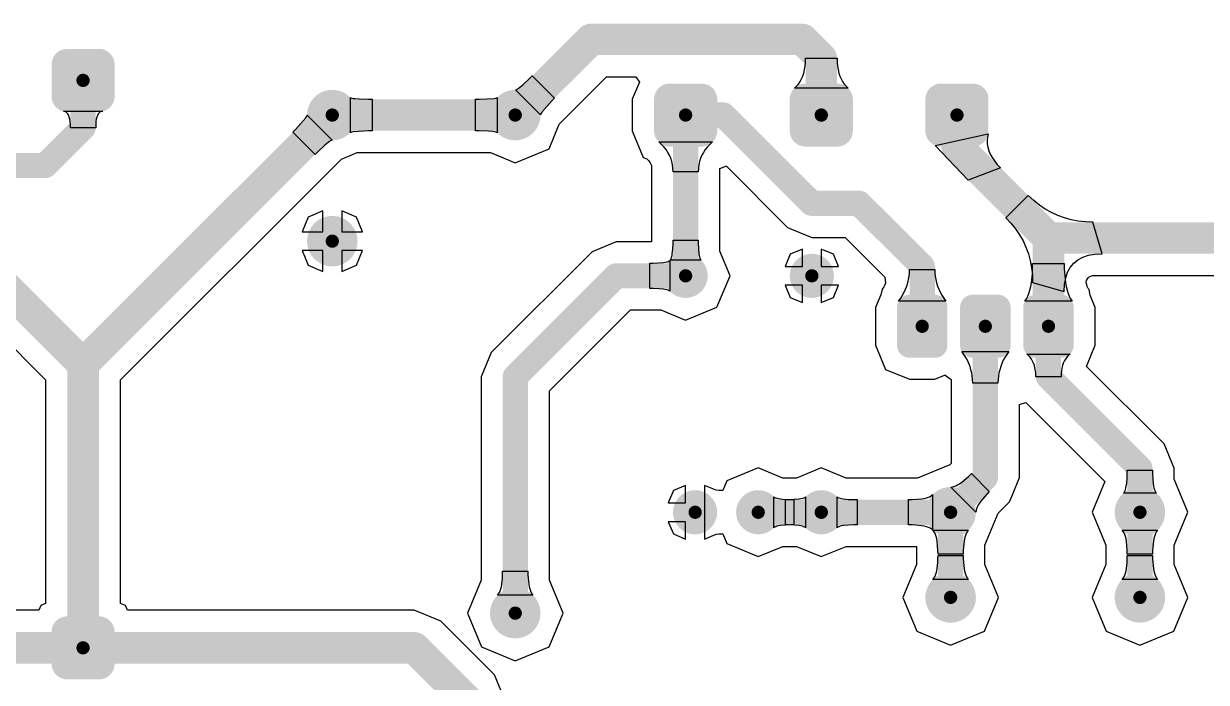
# Model space of a CAD drawing. Extents: x 1 to 6.91, y 1 to 4.95.
# Drawn here: x 2.091 to 3.965, y 3.855 to 4.9 of the extents above; entities that cross this region are included whole.
import ezdxf

# ---------------------------------------------------------------- set-up
doc = ezdxf.new("R2010")
doc.units = 0
doc.header["$MEASUREMENT"] = 0
doc.layers.add('BOTTOMLAYER', color=5, linetype='CONTINUOUS')
doc.layers.add('PADHOLELAYER', color=156, linetype='CONTINUOUS')

msp = doc.modelspace()

# ---------------------------------------------------------------- linework, layer by layer
at = {"layer": 'BOTTOMLAYER'}
for p, q in [((3.3293, 4.8326), (3.3298, 4.8386)), ((3.3298, 4.8386), (3.33, 4.845)), ((3.33, 4.845), (3.38, 4.845)), ((3.38, 4.845), (3.3802, 4.8386)), ((3.3802, 4.8386), (3.3807, 4.8326)), ((2.8927, 4.8131), (2.897, 4.8174)), ((2.897, 4.8174), (2.9324, 4.782)), ((3.3256, 4.8168), (3.3272, 4.8217)), ((3.3272, 4.8217), (3.3284, 4.827)), ((3.3284, 4.827), (3.3293, 4.8326)), ((3.3807, 4.8326), (3.3816, 4.827)), ((3.3816, 4.827), (3.3828, 4.8217)), ((3.3828, 4.8217), (3.3844, 4.8168)), ((2.8767, 4.7986), (2.882, 4.803)), ((2.882, 4.803), (2.8927, 4.8131)), ((2.9398, 4.7406), (3.0147, 4.8155)), ((3.0147, 4.8155), (3.0612, 4.8155)), ((3.0667, 4.8072), (3.0555, 4.78)), ((3.0612, 4.8155), (3.0667, 4.8072)), ((3.3123, 4.7977), (3.3157, 4.8008)), ((3.3157, 4.8008), (3.3187, 4.8042)), ((3.3187, 4.8042), (3.3213, 4.808)), ((3.3213, 4.808), (3.3236, 4.8122)), ((3.3236, 4.8122), (3.3256, 4.8168)), ((3.3844, 4.8168), (3.3864, 4.8122)), ((3.3864, 4.8122), (3.3887, 4.808)), ((3.3887, 4.808), (3.3913, 4.8042)), ((3.3913, 4.8042), (3.3943, 4.8008)), ((3.3943, 4.8008), (3.3977, 4.7977)), ((2.6086, 4.727), (2.6086, 4.783)), ((2.6086, 4.783), (2.6094, 4.7824)), ((2.6094, 4.7824), (2.6109, 4.7819)), ((2.6109, 4.7819), (2.6129, 4.7815)), ((2.6129, 4.7815), (2.6155, 4.7811)), ((2.6155, 4.7811), (2.6225, 4.7805)), ((2.6225, 4.7805), (2.6372, 4.78)), ((2.6372, 4.78), (2.6432, 4.78)), ((2.6432, 4.78), (2.6432, 4.73)), ((2.8068, 4.73), (2.8068, 4.78)), ((2.8068, 4.78), (2.8128, 4.78)), ((2.8128, 4.78), (2.8371, 4.7815)), ((2.8371, 4.7815), (2.8391, 4.7819)), ((2.8391, 4.7819), (2.8406, 4.7824)), ((2.8406, 4.7824), (2.8414, 4.783)), ((2.8414, 4.783), (2.8414, 4.727)), ((2.8704, 4.795), (2.8714, 4.7952)), ((2.91, 4.7554), (2.8704, 4.795)), ((2.8714, 4.7952), (2.8728, 4.7959)), ((2.8728, 4.7959), (2.8746, 4.797)), ((2.8746, 4.797), (2.8767, 4.7986)), ((2.9324, 4.782), (2.9281, 4.7777)), ((3.0555, 4.78), (3.0555, 4.73)), ((3.3977, 4.7977), (3.3123, 4.7977)), ((2.9281, 4.7777), (2.912, 4.7596)), ((2.1559, 4.7608), (2.1538, 4.761)), ((2.1538, 4.761), (2.2162, 4.761)), ((2.1578, 4.76), (2.1559, 4.7608)), ((2.1595, 4.7587), (2.1578, 4.76)), ((2.161, 4.7568), (2.1595, 4.7587)), ((2.1622, 4.7545), (2.161, 4.7568)), ((2.1632, 4.7516), (2.1622, 4.7545)), ((2.164, 4.7483), (2.1632, 4.7516)), ((2.1646, 4.7444), (2.164, 4.7483)), ((2.1649, 4.7399), (2.1646, 4.7444)), ((2.2054, 4.7444), (2.2051, 4.7399)), ((2.206, 4.7483), (2.2054, 4.7444)), ((2.2068, 4.7516), (2.206, 4.7483)), ((2.2078, 4.7545), (2.2068, 4.7516)), ((2.209, 4.7568), (2.2078, 4.7545)), ((2.2105, 4.7587), (2.209, 4.7568)), ((2.2122, 4.76), (2.2105, 4.7587)), ((2.2141, 4.7608), (2.2122, 4.76)), ((2.2162, 4.761), (2.2141, 4.7608)), ((2.5219, 4.7323), (2.538, 4.7504)), ((2.538, 4.7504), (2.5391, 4.7522)), ((2.5391, 4.7522), (2.5398, 4.7536)), ((2.5398, 4.7536), (2.54, 4.7546)), ((2.54, 4.7546), (2.5796, 4.715)), ((2.9102, 4.7564), (2.91, 4.7554)), ((2.9109, 4.7578), (2.9102, 4.7564)), ((2.912, 4.7596), (2.9109, 4.7578)), ((2.165, 4.735), (2.1649, 4.7399)), ((2.205, 4.735), (2.165, 4.735)), ((2.2051, 4.7399), (2.205, 4.735)), ((2.5176, 4.728), (2.5219, 4.7323)), ((2.553, 4.6926), (2.5176, 4.728)), ((2.6094, 4.7276), (2.6086, 4.727)), ((2.6109, 4.7281), (2.6094, 4.7276)), ((2.6129, 4.7285), (2.6109, 4.7281)), ((2.6372, 4.73), (2.6129, 4.7285)), ((2.6432, 4.73), (2.6372, 4.73)), ((2.8128, 4.73), (2.8068, 4.73)), ((2.8275, 4.7295), (2.8128, 4.73)), ((2.8345, 4.7289), (2.8275, 4.7295)), ((2.8371, 4.7285), (2.8345, 4.7289)), ((2.8391, 4.7281), (2.8371, 4.7285)), ((2.8406, 4.7276), (2.8391, 4.7281)), ((2.8414, 4.727), (2.8406, 4.7276)), ((2.9236, 4.7014), (2.9398, 4.7406)), ((3.0555, 4.73), (3.0729, 4.6879)), ((3.5354, 4.7069), (3.6195, 4.7251)), ((3.6195, 4.7251), (3.6183, 4.7198)), ((2.568, 4.707), (2.5573, 4.6969)), ((2.5733, 4.7114), (2.568, 4.707)), ((2.5754, 4.713), (2.5733, 4.7114)), ((2.5772, 4.7141), (2.5754, 4.713)), ((2.5786, 4.7148), (2.5772, 4.7141)), ((2.5796, 4.715), (2.5786, 4.7148)), ((3.1016, 4.7085), (3.0973, 4.7123)), ((3.0973, 4.7123), (3.1827, 4.7123)), ((3.1055, 4.7045), (3.1016, 4.7085)), ((3.1784, 4.7085), (3.1745, 4.7045)), ((3.1827, 4.7123), (3.1784, 4.7085)), ((3.5877, 4.652), (3.5354, 4.7069)), ((3.6183, 4.7198), (3.6177, 4.7146)), ((3.6177, 4.7146), (3.6179, 4.7092)), ((3.6179, 4.7092), (3.6188, 4.7039)), ((2.5573, 4.6969), (2.553, 4.6926)), ((2.5944, 4.6852), (2.6192, 4.6955)), ((2.6192, 4.6955), (2.8308, 4.6955)), ((2.8308, 4.6955), (2.87, 4.6792)), ((2.87, 4.6792), (2.9236, 4.7014)), ((3.0729, 4.6879), (3.0786, 4.6856)), ((3.1089, 4.7002), (3.1055, 4.7045)), ((3.1118, 4.6958), (3.1089, 4.7002)), ((3.1143, 4.6912), (3.1118, 4.6958)), ((3.1164, 4.6864), (3.1143, 4.6912)), ((3.118, 4.6813), (3.1164, 4.6864)), ((3.1636, 4.6864), (3.162, 4.6813)), ((3.1657, 4.6912), (3.1636, 4.6864)), ((3.1682, 4.6958), (3.1657, 4.6912)), ((3.1711, 4.7002), (3.1682, 4.6958)), ((3.1745, 4.7045), (3.1711, 4.7002)), ((3.6188, 4.7039), (3.6204, 4.6985)), ((3.6204, 4.6985), (3.6227, 4.6931)), ((3.6227, 4.6931), (3.6257, 4.6877)), ((3.6257, 4.6877), (3.6295, 4.6822)), ((2.2445, 4.3353), (2.5944, 4.6852)), ((3.0786, 4.6856), (3.0791, 4.6851)), ((3.0791, 4.6851), (3.0811, 4.683)), ((3.0811, 4.683), (3.0827, 4.681)), ((3.0827, 4.681), (3.084, 4.6791)), ((3.084, 4.6791), (3.085, 4.6771)), ((3.085, 4.6771), (3.0859, 4.6751)), ((3.0859, 4.6751), (3.0859, 4.6751)), ((3.0859, 4.6751), (3.0859, 4.5541)), ((3.1191, 4.6761), (3.118, 4.6813)), ((3.1198, 4.6706), (3.1191, 4.6761)), ((3.12, 4.665), (3.1198, 4.6706)), ((3.1602, 4.6706), (3.16, 4.665)), ((3.1609, 4.6761), (3.1602, 4.6706)), ((3.162, 4.6813), (3.1609, 4.6761)), ((3.1941, 4.6702), (3.2037, 4.6742)), ((3.1941, 4.5392), (3.1941, 4.6702)), ((3.2037, 4.6742), (3.2046, 4.6739)), ((3.2046, 4.6739), (3.3017, 4.5767)), ((3.6391, 4.6713), (3.5877, 4.652)), ((3.6295, 4.6822), (3.6339, 4.6768)), ((3.6339, 4.6768), (3.6391, 4.6713)), ((3.16, 4.665), (3.12, 4.665)), ((3.6829, 4.6274), (3.6476, 4.5921)), ((3.6916, 4.6194), (3.6829, 4.6274)), ((3.7006, 4.6122), (3.6916, 4.6194)), ((3.71, 4.6058), (3.7006, 4.6122)), ((2.5417, 4.5933), (2.5321, 4.57)), ((2.565, 4.6029), (2.5417, 4.5933)), ((2.565, 4.57), (2.565, 4.6029)), ((2.6183, 4.5933), (2.595, 4.6029)), ((2.595, 4.6029), (2.595, 4.57)), ((2.6279, 4.57), (2.6183, 4.5933)), ((3.7197, 4.6003), (3.71, 4.6058)), ((3.7297, 4.5956), (3.7197, 4.6003)), ((3.7402, 4.5918), (3.7297, 4.5956)), ((3.3017, 4.5767), (3.34, 4.5609)), ((3.6476, 4.5921), (3.6556, 4.5834)), ((3.6556, 4.5834), (3.6628, 4.5744)), ((3.6628, 4.5744), (3.6692, 4.565)), ((3.7509, 4.5888), (3.7402, 4.5918)), ((3.7621, 4.5867), (3.7509, 4.5888)), ((3.7735, 4.5854), (3.7621, 4.5867)), ((3.7854, 4.585), (3.7735, 4.5854)), ((3.8, 4.535), (3.7854, 4.585)), ((2.5321, 4.57), (2.565, 4.57)), ((2.595, 4.57), (2.6279, 4.57)), ((3.12, 4.5567), (3.16, 4.5567)), ((3.12, 4.5515), (3.12, 4.5567)), ((3.16, 4.5567), (3.16, 4.5515)), ((3.34, 4.5609), (3.3926, 4.5609)), ((3.3926, 4.5609), (3.4557, 4.4978)), ((3.6692, 4.565), (3.6747, 4.5553)), ((3.6747, 4.5553), (3.6794, 4.5453)), ((2.565, 4.54), (2.5321, 4.54)), ((2.5321, 4.54), (2.5417, 4.5167)), ((2.565, 4.5071), (2.565, 4.54)), ((2.6279, 4.54), (2.595, 4.54)), ((2.595, 4.54), (2.595, 4.5071)), ((2.6183, 4.5167), (2.6279, 4.54)), ((2.9917, 4.5383), (2.8317, 4.3783)), ((3.03, 4.5541), (2.9917, 4.5383)), ((3.0859, 4.5541), (3.03, 4.5541)), ((3.1189, 4.5351), (3.1196, 4.5424)), ((3.1196, 4.5424), (3.12, 4.5515)), ((3.16, 4.5515), (3.1611, 4.5351)), ((3.2104, 4.5), (3.1941, 4.5392)), ((3.325, 4.5425), (3.3056, 4.5344)), ((3.325, 4.515), (3.325, 4.5425)), ((3.3744, 4.5344), (3.355, 4.5425)), ((3.355, 4.5425), (3.355, 4.515)), ((3.6794, 4.5453), (3.6832, 4.5348)), ((3.0833, 4.48), (3.0833, 4.52)), ((3.0833, 4.52), (3.0885, 4.52)), ((3.0885, 4.52), (3.1049, 4.5211)), ((3.1049, 4.5211), (3.1078, 4.5216)), ((3.1078, 4.5216), (3.1103, 4.5222)), ((3.1103, 4.5222), (3.1123, 4.5229)), ((3.1123, 4.5229), (3.1139, 4.5236)), ((3.1139, 4.5236), (3.115, 4.5245)), ((3.115, 4.5245), (3.115, 4.4755)), ((3.1155, 4.525), (3.1164, 4.5261)), ((3.1645, 4.525), (3.1155, 4.525)), ((3.1164, 4.5261), (3.1171, 4.5277)), ((3.1171, 4.5277), (3.1178, 4.5297)), ((3.1178, 4.5297), (3.1184, 4.5322)), ((3.1184, 4.5322), (3.1189, 4.5351)), ((3.1611, 4.5351), (3.1616, 4.5322)), ((3.1616, 4.5322), (3.1622, 4.5297)), ((3.1622, 4.5297), (3.1629, 4.5277)), ((3.1629, 4.5277), (3.1636, 4.5261)), ((3.1636, 4.5261), (3.1645, 4.525)), ((3.3056, 4.5344), (3.2975, 4.515)), ((3.3825, 4.515), (3.3744, 4.5344)), ((3.6832, 4.5348), (3.6862, 4.5241)), ((3.6862, 4.5241), (3.6883, 4.5129)), ((3.6899, 4.511), (3.69, 4.5194)), ((3.69, 4.5194), (3.74, 4.5194)), ((3.74, 4.5194), (3.7401, 4.511)), ((3.7496, 4.5134), (3.755, 4.52)), ((3.755, 4.52), (3.7616, 4.5254)), ((3.7616, 4.5254), (3.7694, 4.5296)), ((3.7694, 4.5296), (3.7784, 4.5326)), ((3.7784, 4.5326), (3.7886, 4.5344)), ((3.7886, 4.5344), (3.8, 4.535)), ((2.5417, 4.5167), (2.565, 4.5071)), ((2.595, 4.5071), (2.6183, 4.5167)), ((3.1897, 4.4503), (3.2104, 4.5)), ((3.2975, 4.515), (3.325, 4.515)), ((3.355, 4.515), (3.3825, 4.515)), ((3.4934, 4.494), (3.4943, 4.4993)), ((3.4943, 4.4993), (3.4948, 4.5046)), ((3.4948, 4.5046), (3.495, 4.5101)), ((3.495, 4.5101), (3.535, 4.5101)), ((3.535, 4.5101), (3.5352, 4.5046)), ((3.5352, 4.5046), (3.5357, 4.4993)), ((3.5357, 4.4993), (3.5366, 4.494)), ((3.688, 4.4891), (3.6895, 4.5032)), ((3.6883, 4.5129), (3.6896, 4.5015)), ((3.6895, 4.5032), (3.6899, 4.511)), ((3.6896, 4.5015), (3.69, 4.4896)), ((3.7401, 4.511), (3.742, 4.4891)), ((3.7424, 4.4966), (3.7454, 4.5056)), ((3.7454, 4.5056), (3.7496, 4.5134)), ((3.7797, 4.4983), (3.7823, 4.4997)), ((3.7823, 4.4997), (3.7847, 4.5005)), ((3.7847, 4.5005), (4.032, 4.5005)), ((3.0885, 4.48), (3.0833, 4.48)), ((3.0976, 4.4796), (3.0885, 4.48)), ((3.325, 4.485), (3.2975, 4.485)), ((3.2975, 4.485), (3.3056, 4.4656)), ((3.325, 4.4575), (3.325, 4.485)), ((3.3825, 4.485), (3.355, 4.485)), ((3.355, 4.485), (3.355, 4.4575)), ((3.3744, 4.4656), (3.3825, 4.485)), ((3.454, 4.4828), (3.4513, 4.479)), ((3.4553, 4.4848), (3.454, 4.4828)), ((3.4567, 4.4883), (3.4553, 4.4848)), ((3.4557, 4.4978), (3.4567, 4.4883)), ((3.4887, 4.4789), (3.4907, 4.4838)), ((3.4907, 4.4838), (3.4922, 4.4889)), ((3.4922, 4.4889), (3.4934, 4.494)), ((3.5366, 4.494), (3.5378, 4.4889)), ((3.5378, 4.4889), (3.5393, 4.4838)), ((3.5393, 4.4838), (3.5413, 4.4789)), ((3.6855, 4.4773), (3.6869, 4.4829)), ((3.6869, 4.4829), (3.688, 4.4891)), ((3.69, 4.4896), (3.74, 4.475)), ((3.74, 4.475), (3.7406, 4.4864)), ((3.7406, 4.4864), (3.7424, 4.4966)), ((3.742, 4.4891), (3.7431, 4.4829)), ((3.7431, 4.4829), (3.7445, 4.4773)), ((3.7747, 4.4907), (3.7753, 4.4927)), ((3.7749, 4.4896), (3.7747, 4.4907)), ((3.7758, 4.4859), (3.7749, 4.4896)), ((3.7753, 4.4927), (3.7767, 4.4953)), ((3.7766, 4.4831), (3.7758, 4.4859)), ((3.7774, 4.4812), (3.7766, 4.4831)), ((3.7767, 4.4953), (3.7781, 4.4969)), ((3.778, 4.4801), (3.7774, 4.4812)), ((3.7793, 4.4781), (3.778, 4.4801)), ((3.7781, 4.4969), (3.7797, 4.4983)), ((1.9903, 4.4705), (2.1255, 4.3353)), ((3.1049, 4.4789), (3.0976, 4.4796)), ((3.1078, 4.4784), (3.1049, 4.4789)), ((3.1103, 4.4778), (3.1078, 4.4784)), ((3.1123, 4.4771), (3.1103, 4.4778)), ((3.1139, 4.4764), (3.1123, 4.4771)), ((3.115, 4.4755), (3.1139, 4.4764)), ((3.3056, 4.4656), (3.325, 4.4575)), ((3.355, 4.4575), (3.3744, 4.4656)), ((3.4492, 4.47), (3.4409, 4.45)), ((3.4513, 4.479), (3.4492, 4.47)), ((3.4776, 4.46), (3.4809, 4.4646)), ((3.4809, 4.4646), (3.4839, 4.4693)), ((3.4839, 4.4693), (3.4865, 4.474)), ((3.4865, 4.474), (3.4887, 4.4789)), ((3.5413, 4.4789), (3.5435, 4.474)), ((3.5435, 4.474), (3.5461, 4.4693)), ((3.5461, 4.4693), (3.5491, 4.4646)), ((3.5491, 4.4646), (3.5524, 4.46)), ((3.6776, 4.46), (3.68, 4.4635)), ((3.68, 4.4635), (3.6821, 4.4676)), ((3.6821, 4.4676), (3.6839, 4.4721)), ((3.6839, 4.4721), (3.6855, 4.4773)), ((3.7445, 4.4773), (3.7461, 4.4721)), ((3.7461, 4.4721), (3.7479, 4.4676)), ((3.7479, 4.4676), (3.75, 4.4635)), ((3.75, 4.4635), (3.7524, 4.46)), ((3.7811, 4.4694), (3.7793, 4.4781)), ((3.7891, 4.45), (3.7811, 4.4694)), ((2.9241, 4.3176), (3.0524, 4.4459)), ((3.0524, 4.4459), (3.1008, 4.4459)), ((3.1008, 4.4459), (3.14, 4.4296)), ((3.14, 4.4296), (3.1897, 4.4503)), ((3.4409, 4.45), (3.4409, 4.39)), ((3.5524, 4.46), (3.4776, 4.46)), ((3.7524, 4.46), (3.6776, 4.46)), ((3.7891, 4.39), (3.7891, 4.45)), ((3.4409, 4.39), (3.4567, 4.3517)), ((3.7752, 4.3564), (3.7891, 4.39)), ((2.8317, 4.3783), (2.8159, 4.34)), ((3.5809, 4.3754), (3.5776, 4.38)), ((3.5776, 4.38), (3.6524, 4.38)), ((3.5839, 4.3707), (3.5809, 4.3754)), ((3.5865, 4.366), (3.5839, 4.3707)), ((3.6461, 4.3707), (3.6435, 4.366)), ((3.6491, 4.3754), (3.6461, 4.3707)), ((3.6524, 4.38), (3.6491, 4.3754)), ((3.6835, 4.3735), (3.6808, 4.3758)), ((3.6808, 4.3758), (3.7492, 4.3758)), ((3.6859, 4.3709), (3.6835, 4.3735)), ((3.6881, 4.368), (3.6859, 4.3709)), ((3.6899, 4.3649), (3.6881, 4.368)), ((3.7419, 4.368), (3.7401, 4.3649)), ((3.7441, 4.3709), (3.7419, 4.368)), ((3.7465, 4.3735), (3.7441, 4.3709)), ((3.7492, 4.3758), (3.7465, 4.3735)), ((3.4567, 4.3517), (3.495, 4.3359)), ((3.5887, 4.3611), (3.5865, 4.366)), ((3.5907, 4.3562), (3.5887, 4.3611)), ((3.5922, 4.3511), (3.5907, 4.3562)), ((3.5934, 4.346), (3.5922, 4.3511)), ((3.6378, 4.3511), (3.6366, 4.346)), ((3.6393, 4.3562), (3.6378, 4.3511)), ((3.6413, 4.3611), (3.6393, 4.3562)), ((3.6435, 4.366), (3.6413, 4.3611)), ((3.6915, 4.3614), (3.6899, 4.3649)), ((3.6927, 4.3577), (3.6915, 4.3614)), ((3.6937, 4.3537), (3.6927, 4.3577)), ((3.6944, 4.3494), (3.6937, 4.3537)), ((3.6949, 4.3448), (3.6944, 4.3494)), ((3.7356, 4.3494), (3.7351, 4.3448)), ((3.7363, 4.3537), (3.7356, 4.3494)), ((3.7373, 4.3577), (3.7363, 4.3537)), ((3.7385, 4.3614), (3.7373, 4.3577)), ((3.7401, 4.3649), (3.7385, 4.3614)), ((3.8983, 4.2333), (3.7752, 4.3564)), ((2.1255, 4.3353), (2.1255, 3.9802)), ((2.2445, 3.9802), (2.2445, 4.3353)), ((2.8159, 4.34), (2.8159, 4.0173)), ((3.495, 4.3359), (3.535, 4.3359)), ((3.535, 4.3359), (3.5505, 4.3423)), ((3.5505, 4.3423), (3.5511, 4.3423)), ((3.5511, 4.3423), (3.5609, 4.3358)), ((3.5609, 4.3358), (3.5609, 4.2024)), ((3.5943, 4.3407), (3.5934, 4.346)), ((3.5948, 4.3354), (3.5943, 4.3407)), ((3.595, 4.3299), (3.5948, 4.3354)), ((3.6352, 4.3354), (3.635, 4.3299)), ((3.6357, 4.3407), (3.6352, 4.3354)), ((3.6366, 4.346), (3.6357, 4.3407)), ((3.695, 4.34), (3.6949, 4.3448)), ((3.735, 4.34), (3.695, 4.34)), ((3.7351, 4.3448), (3.735, 4.34)), ((2.9241, 4.0173), (2.9241, 4.3176)), ((3.635, 4.3299), (3.595, 4.3299)), ((3.6691, 4.296), (3.6791, 4.2993)), ((3.6691, 4.18), (3.6691, 4.296)), ((3.6791, 4.2993), (3.8045, 4.174)), ((3.9141, 4.195), (3.8983, 4.2333)), ((3.5587, 4.2002), (3.5077, 4.1791)), ((3.5609, 4.2024), (3.5587, 4.2002)), ((3.255, 4.1954), (3.2053, 4.1747)), ((3.2942, 4.1791), (3.255, 4.1954)), ((3.355, 4.1954), (3.3158, 4.1791)), ((3.3942, 4.1791), (3.355, 4.1954)), ((3.5848, 4.1786), (3.5888, 4.1822)), ((3.5888, 4.1822), (3.593, 4.1863)), ((3.593, 4.1863), (3.6213, 4.158)), ((3.839, 4.1709), (3.8397, 4.1803)), ((3.8397, 4.1803), (3.84, 4.1916)), ((3.84, 4.1916), (3.88, 4.1916)), ((3.88, 4.1916), (3.8801, 4.1857)), ((3.8801, 4.1857), (3.881, 4.1709)), ((3.9141, 4.1773), (3.9141, 4.195)), ((3.14, 4.1675), (3.1206, 4.1594)), ((3.14, 4.14), (3.14, 4.1675)), ((3.1883, 4.1599), (3.17, 4.1675)), ((3.17, 4.1675), (3.17, 4.125)), ((3.2053, 4.1747), (3.1989, 4.1594)), ((3.3158, 4.1791), (3.2942, 4.1791)), ((3.5077, 4.1791), (3.3942, 4.1791)), ((3.5604, 4.165), (3.5627, 4.1652)), ((3.6, 4.1254), (3.5604, 4.165)), ((3.5627, 4.1652), (3.5653, 4.1658)), ((3.5653, 4.1658), (3.568, 4.1669)), ((3.568, 4.1669), (3.571, 4.1683)), ((3.571, 4.1683), (3.5741, 4.1703)), ((3.5741, 4.1703), (3.5775, 4.1726)), ((3.5775, 4.1726), (3.5848, 4.1786)), ((3.6579, 4.1529), (3.6691, 4.18)), ((3.8045, 4.174), (3.7842, 4.125)), ((3.8369, 4.1607), (3.8378, 4.1636)), ((3.8378, 4.1636), (3.8384, 4.167)), ((3.8384, 4.167), (3.839, 4.1709)), ((3.881, 4.1709), (3.8816, 4.167)), ((3.8816, 4.167), (3.8822, 4.1636)), ((3.8822, 4.1636), (3.8831, 4.1607)), ((3.9358, 4.125), (3.9141, 4.1773)), ((3.1206, 4.1594), (3.1125, 4.14)), ((3.1931, 4.1594), (3.1883, 4.1599)), ((3.1989, 4.1594), (3.1931, 4.1594)), ((3.28, 4.1005), (3.28, 4.1495)), ((3.28, 4.1495), (3.2811, 4.1486)), ((3.2811, 4.1486), (3.2827, 4.1479)), ((3.2827, 4.1479), (3.2847, 4.1472)), ((3.2847, 4.1472), (3.2872, 4.1466)), ((3.2872, 4.1466), (3.2901, 4.1461)), ((3.2901, 4.1461), (3.2974, 4.1454)), ((3.2974, 4.1454), (3.3065, 4.145)), ((3.2983, 4.105), (3.2983, 4.145)), ((3.2983, 4.145), (3.3035, 4.145)), ((3.3035, 4.145), (3.3199, 4.1461)), ((3.3065, 4.145), (3.3117, 4.145)), ((3.3117, 4.145), (3.3117, 4.105)), ((3.3199, 4.1461), (3.3228, 4.1466)), ((3.3228, 4.1466), (3.3253, 4.1472)), ((3.3253, 4.1472), (3.3273, 4.1479)), ((3.3273, 4.1479), (3.3289, 4.1486)), ((3.3289, 4.1486), (3.33, 4.1495)), ((3.33, 4.1495), (3.33, 4.1005)), ((3.38, 4.1005), (3.38, 4.1495)), ((3.38, 4.1495), (3.3811, 4.1486)), ((3.3811, 4.1486), (3.3827, 4.1479)), ((3.3827, 4.1479), (3.3847, 4.1472)), ((3.3847, 4.1472), (3.3872, 4.1466)), ((3.3872, 4.1466), (3.3901, 4.1461)), ((3.3901, 4.1461), (3.3974, 4.1454)), ((3.3974, 4.1454), (3.4065, 4.145)), ((3.4065, 4.145), (3.4117, 4.145)), ((3.4117, 4.145), (3.4117, 4.105)), ((3.4934, 4.145), (3.4992, 4.1451)), ((3.4934, 4.105), (3.4934, 4.145)), ((3.4992, 4.1451), (3.514, 4.1463)), ((3.514, 4.1463), (3.518, 4.147)), ((3.518, 4.147), (3.5216, 4.1479)), ((3.5216, 4.1479), (3.5247, 4.1489)), ((3.5247, 4.1489), (3.5274, 4.1501)), ((3.5274, 4.1501), (3.5296, 4.1515)), ((3.5296, 4.1515), (3.5314, 4.153)), ((3.5314, 4.153), (3.5314, 4.097)), ((3.6172, 4.1538), (3.6076, 4.1425)), ((3.6213, 4.158), (3.6172, 4.1538)), ((3.6533, 4.1417), (3.6579, 4.1529)), ((3.8338, 4.1552), (3.8349, 4.1565)), ((3.8862, 4.1552), (3.8338, 4.1552)), ((3.8349, 4.1565), (3.836, 4.1584)), ((3.836, 4.1584), (3.8369, 4.1607)), ((3.8831, 4.1607), (3.884, 4.1584)), ((3.884, 4.1584), (3.8851, 4.1565)), ((3.8851, 4.1565), (3.8862, 4.1552)), ((3.1125, 4.14), (3.14, 4.14)), ((3.17, 4.125), (3.17, 4.0825)), ((3.6002, 4.1277), (3.6, 4.1254)), ((3.6008, 4.1303), (3.6002, 4.1277)), ((3.6019, 4.133), (3.6008, 4.1303)), ((3.6033, 4.136), (3.6019, 4.133)), ((3.6053, 4.1391), (3.6033, 4.136)), ((3.6076, 4.1425), (3.6053, 4.1391)), ((3.6352, 4.1237), (3.6533, 4.1417)), ((3.7842, 4.125), (3.8059, 4.0727)), ((3.9141, 4.0727), (3.9358, 4.125)), ((3.14, 4.11), (3.1125, 4.11)), ((3.1125, 4.11), (3.1206, 4.0906)), ((3.14, 4.0825), (3.14, 4.11)), ((3.6141, 4.0727), (3.6352, 4.1237)), ((3.1206, 4.0906), (3.14, 4.0825)), ((3.17, 4.0825), (3.1883, 4.0901)), ((3.1883, 4.0901), (3.1931, 4.0906)), ((3.1931, 4.0906), (3.1989, 4.0906)), ((3.1989, 4.0906), (3.2053, 4.0753)), ((3.2811, 4.1014), (3.28, 4.1005)), ((3.2827, 4.1021), (3.2811, 4.1014)), ((3.2847, 4.1028), (3.2827, 4.1021)), ((3.2872, 4.1034), (3.2847, 4.1028)), ((3.2901, 4.1039), (3.2872, 4.1034)), ((3.3065, 4.105), (3.2901, 4.1039)), ((3.3035, 4.105), (3.2983, 4.105)), ((3.3126, 4.1046), (3.3035, 4.105)), ((3.3117, 4.105), (3.3065, 4.105)), ((3.3199, 4.1039), (3.3126, 4.1046)), ((3.3228, 4.1034), (3.3199, 4.1039)), ((3.3253, 4.1028), (3.3228, 4.1034)), ((3.3273, 4.1021), (3.3253, 4.1028)), ((3.3289, 4.1014), (3.3273, 4.1021)), ((3.33, 4.1005), (3.3289, 4.1014)), ((3.3811, 4.1014), (3.38, 4.1005)), ((3.3827, 4.1021), (3.3811, 4.1014)), ((3.3847, 4.1028), (3.3827, 4.1021)), ((3.3872, 4.1034), (3.3847, 4.1028)), ((3.3901, 4.1039), (3.3872, 4.1034)), ((3.4065, 4.105), (3.3901, 4.1039)), ((3.4117, 4.105), (3.4065, 4.105)), ((3.4992, 4.1049), (3.4934, 4.105)), ((3.5046, 4.1047), (3.4992, 4.1049)), ((3.514, 4.1037), (3.5046, 4.1047)), ((3.518, 4.103), (3.514, 4.1037)), ((3.5216, 4.1021), (3.518, 4.103)), ((3.5247, 4.1011), (3.5216, 4.1021)), ((3.5274, 4.0999), (3.5247, 4.1011)), ((3.5296, 4.0985), (3.5274, 4.0999)), ((3.5314, 4.097), (3.5296, 4.0985)), ((3.5335, 4.0946), (3.532, 4.0964)), ((3.532, 4.0964), (3.588, 4.0964)), ((3.5349, 4.0924), (3.5335, 4.0946)), ((3.5361, 4.0897), (3.5349, 4.0924)), ((3.5371, 4.0866), (3.5361, 4.0897)), ((3.538, 4.083), (3.5371, 4.0866)), ((3.5829, 4.0866), (3.582, 4.083)), ((3.5839, 4.0897), (3.5829, 4.0866)), ((3.5851, 4.0924), (3.5839, 4.0897)), ((3.5865, 4.0946), (3.5851, 4.0924)), ((3.588, 4.0964), (3.5865, 4.0946)), ((3.8335, 4.0946), (3.832, 4.0964)), ((3.832, 4.0964), (3.888, 4.0964)), ((3.8349, 4.0924), (3.8335, 4.0946)), ((3.8361, 4.0897), (3.8349, 4.0924)), ((3.8371, 4.0866), (3.8361, 4.0897)), ((3.838, 4.083), (3.8371, 4.0866)), ((3.8829, 4.0866), (3.882, 4.083)), ((3.8839, 4.0897), (3.8829, 4.0866)), ((3.8851, 4.0924), (3.8839, 4.0897)), ((3.8865, 4.0946), (3.8851, 4.0924)), ((3.888, 4.0964), (3.8865, 4.0946)), ((3.2053, 4.0753), (3.255, 4.0546)), ((3.255, 4.0546), (3.2942, 4.0709)), ((3.2942, 4.0709), (3.3158, 4.0709)), ((3.3158, 4.0709), (3.355, 4.0546)), ((3.355, 4.0546), (3.3942, 4.0709)), ((3.3942, 4.0709), (3.5059, 4.0709)), ((3.5059, 4.0709), (3.5059, 4.0423)), ((3.5387, 4.079), (3.538, 4.083)), ((3.5399, 4.0642), (3.5387, 4.079)), ((3.5803, 4.0696), (3.5801, 4.0642)), ((3.5813, 4.079), (3.5803, 4.0696)), ((3.582, 4.083), (3.5813, 4.079)), ((3.6141, 4.0423), (3.6141, 4.0727)), ((3.8059, 4.0727), (3.8059, 4.0423)), ((3.8387, 4.079), (3.838, 4.083)), ((3.8399, 4.0642), (3.8387, 4.079)), ((3.8803, 4.0696), (3.8801, 4.0642)), ((3.8813, 4.079), (3.8803, 4.0696)), ((3.882, 4.083), (3.8813, 4.079)), ((3.9141, 4.0423), (3.9141, 4.0727)), ((3.5397, 4.0454), (3.5399, 4.0508)), ((3.54, 4.0584), (3.5399, 4.0642)), ((3.5399, 4.0508), (3.54, 4.0566)), ((3.58, 4.0584), (3.54, 4.0584)), ((3.54, 4.0566), (3.58, 4.0566)), ((3.5801, 4.0642), (3.58, 4.0584)), ((3.58, 4.0566), (3.5801, 4.0508)), ((3.5801, 4.0508), (3.5813, 4.036)), ((3.8397, 4.0454), (3.8399, 4.0508)), ((3.84, 4.0584), (3.8399, 4.0642)), ((3.8399, 4.0508), (3.84, 4.0566)), ((3.88, 4.0584), (3.84, 4.0584)), ((3.84, 4.0566), (3.88, 4.0566)), ((3.8801, 4.0642), (3.88, 4.0584)), ((3.88, 4.0566), (3.8801, 4.0508)), ((3.8801, 4.0508), (3.8813, 4.036)), ((2.8499, 4.0258), (2.85, 4.0316)), ((2.85, 4.0316), (2.89, 4.0316)), ((2.89, 4.0316), (2.8901, 4.0258)), ((3.5059, 4.0423), (3.4842, 3.99)), ((3.5371, 4.0284), (3.538, 4.032)), ((3.538, 4.032), (3.5387, 4.036)), ((3.5387, 4.036), (3.5397, 4.0454)), ((3.5813, 4.036), (3.582, 4.032)), ((3.582, 4.032), (3.5829, 4.0284)), ((3.6358, 3.99), (3.6141, 4.0423)), ((3.8059, 4.0423), (3.7842, 3.99)), ((3.8371, 4.0284), (3.838, 4.032)), ((3.838, 4.032), (3.8387, 4.036)), ((3.8387, 4.036), (3.8397, 4.0454)), ((3.8813, 4.036), (3.882, 4.032)), ((3.882, 4.032), (3.8829, 4.0284)), ((3.9358, 3.99), (3.9141, 4.0423)), ((2.8159, 4.0173), (2.7942, 3.965)), ((2.8487, 4.011), (2.8497, 4.0204)), ((2.8497, 4.0204), (2.8499, 4.0258)), ((2.8901, 4.0258), (2.8913, 4.011)), ((2.9458, 3.965), (2.9241, 4.0173)), ((3.532, 4.0186), (3.5335, 4.0204)), ((3.588, 4.0186), (3.532, 4.0186)), ((3.5335, 4.0204), (3.5349, 4.0226)), ((3.5349, 4.0226), (3.5361, 4.0253)), ((3.5361, 4.0253), (3.5371, 4.0284)), ((3.5829, 4.0284), (3.5839, 4.0253)), ((3.5839, 4.0253), (3.5851, 4.0226)), ((3.5851, 4.0226), (3.5865, 4.0204)), ((3.5865, 4.0204), (3.588, 4.0186)), ((3.832, 4.0186), (3.8335, 4.0204)), ((3.888, 4.0186), (3.832, 4.0186)), ((3.8335, 4.0204), (3.8349, 4.0226)), ((3.8349, 4.0226), (3.8361, 4.0253)), ((3.8361, 4.0253), (3.8371, 4.0284)), ((3.8829, 4.0284), (3.8839, 4.0253)), ((3.8839, 4.0253), (3.8851, 4.0226)), ((3.8851, 4.0226), (3.8865, 4.0204)), ((3.8865, 4.0204), (3.888, 4.0186)), ((2.842, 3.9936), (2.8435, 3.9954)), ((2.898, 3.9936), (2.842, 3.9936)), ((2.8435, 3.9954), (2.8449, 3.9976)), ((2.8449, 3.9976), (2.8461, 4.0003)), ((2.8461, 4.0003), (2.8471, 4.0034)), ((2.8471, 4.0034), (2.848, 4.007)), ((2.848, 4.007), (2.8487, 4.011)), ((2.8913, 4.011), (2.892, 4.007)), ((2.892, 4.007), (2.8929, 4.0034)), ((2.8929, 4.0034), (2.8939, 4.0003)), ((2.8939, 4.0003), (2.8951, 3.9976)), ((2.8951, 3.9976), (2.8965, 3.9954)), ((2.8965, 3.9954), (2.898, 3.9936)), ((2.1179, 3.9771), (2.1148, 3.9695)), ((2.1255, 3.9802), (2.1179, 3.9771)), ((2.2521, 3.9771), (2.2445, 3.9802)), ((2.2552, 3.9695), (2.2521, 3.9771)), ((3.4842, 3.99), (3.5064, 3.9364)), ((3.6136, 3.9364), (3.6358, 3.99)), ((3.7842, 3.99), (3.8064, 3.9364)), ((3.9136, 3.9364), (3.9358, 3.99)), ((2.1148, 3.9695), (1.4199, 3.9695)), ((2.71, 3.9695), (2.2552, 3.9695)), ((2.7521, 3.9521), (2.71, 3.9695)), ((2.7942, 3.965), (2.8164, 3.9114)), ((2.9236, 3.9114), (2.9458, 3.965)), ((2.8371, 3.8671), (2.7521, 3.9521)), ((3.5064, 3.9364), (3.56, 3.9142)), ((3.56, 3.9142), (3.6136, 3.9364)), ((3.8064, 3.9364), (3.86, 3.9142)), ((3.86, 3.9142), (3.9136, 3.9364)), ((2.8164, 3.9114), (2.87, 3.8892)), ((2.87, 3.8892), (2.9236, 3.9114)), ((2.8545, 3.825), (2.8371, 3.8671))]:
    msp.add_line(p, q, dxfattribs=at)
for points, const_width in [([(2.87, 4.755), (2.99, 4.875)], 0.05), ([(2.99, 4.875), (3.325, 4.875)], 0.05), ([(3.325, 4.875), (3.355, 4.845)], 0.05), ([(3.355, 4.755), (3.355, 4.845)], 0.05), ([(2.185, 4.735), (2.185, 4.81)], 0.04), ([(2.185, 4.36), (2.58, 4.755)], 0.05), ([(2.58, 4.755), (2.87, 4.755)], 0.05), ([(3.57, 4.705), (3.57, 4.755)], 0.05), ([(3.14, 4.5), (3.14, 4.755)], 0.04), ([(3.14, 4.755), (3.2, 4.755)], 0.04), ([(3.2, 4.755), (3.34, 4.615)], 0.04), ([(2.125, 4.675), (2.185, 4.735)], 0.04), ([(3.57, 4.705), (3.715, 4.56)], 0.05), ([(1.795, 4.675), (2.125, 4.675)], 0.04), ([(3.34, 4.615), (3.415, 4.615)], 0.04), ([(3.415, 4.615), (3.515, 4.515)], 0.04), ([(3.715, 4.42), (3.715, 4.56)], 0.05), ([(3.715, 4.56), (4.065, 4.56)], 0.05), ([(2.015, 4.53), (2.185, 4.36)], 0.05), ([(2.87, 4.34), (3.03, 4.5)], 0.04), ([(3.03, 4.5), (3.14, 4.5)], 0.04), ([(3.515, 4.42), (3.515, 4.515)], 0.04), ([(3.615, 4.18), (3.615, 4.42)], 0.04), ([(3.715, 4.34), (3.715, 4.42)], 0.04), ([(2.185, 3.91), (2.185, 4.36)], 0.05), ([(2.87, 3.965), (2.87, 4.34)], 0.04), ([(3.715, 4.34), (3.86, 4.195)], 0.04), ([(3.56, 4.125), (3.615, 4.18)], 0.04), ([(3.86, 4.125), (3.86, 4.195)], 0.04), ([(3.255, 4.125), (3.355, 4.125)], 0.04), ([(3.355, 4.125), (3.56, 4.125)], 0.04), ([(3.56, 3.99), (3.56, 4.125)], 0.04), ([(3.86, 3.99), (3.86, 4.125)], 0.04), ([(1.4199, 3.91), (2.185, 3.91)], 0.05), ([(2.185, 3.91), (2.71, 3.91)], 0.05), ([(2.71, 3.91), (2.795, 3.825)], 0.05)]:
    msp.add_lwpolyline(points, dxfattribs=dict(at, const_width=const_width))
for points, const_width in [([(2.9775, 4.875, 1), (3.0025, 4.875, 1)], 0.025), ([(2.9775, 4.875, 1), (3.0025, 4.875, 1)], 0.025), ([(3.3125, 4.875, 1), (3.3375, 4.875, 1)], 0.025), ([(3.3125, 4.875, 1), (3.3375, 4.875, 1)], 0.025), ([(2.1475, 4.835, 1), (2.1725, 4.835, 1)], 0.025), ([(2.1975, 4.835, 1), (2.2225, 4.835, 1)], 0.025), ([(3.3425, 4.845, 1), (3.3675, 4.845, 1)], 0.025), ([(3.3425, 4.845, 1), (3.3675, 4.845, 1)], 0.025), ([(2.175, 4.81, 1), (2.195, 4.81, 1)], 0.02), ([(2.1475, 4.785, 1), (2.1725, 4.785, 1)], 0.025), ([(2.1975, 4.785, 1), (2.2225, 4.785, 1)], 0.025), ([(3.1025, 4.78, 1), (3.1275, 4.78, 1)], 0.025), ([(3.1525, 4.78, 1), (3.1775, 4.78, 1)], 0.025), ([(3.3175, 4.78, 1), (3.3425, 4.78, 1)], 0.025), ([(3.3675, 4.78, 1), (3.3925, 4.78, 1)], 0.025), ([(3.5325, 4.78, 1), (3.5575, 4.78, 1)], 0.025), ([(3.5825, 4.78, 1), (3.6075, 4.78, 1)], 0.025), ([(2.56, 4.755, 1), (2.6, 4.755, 1)], 0.04), ([(2.5675, 4.755, 1), (2.5925, 4.755, 1)], 0.025), ([(2.5675, 4.755, 1), (2.5925, 4.755, 1)], 0.025), ([(2.85, 4.755, 1), (2.89, 4.755, 1)], 0.04), ([(2.8575, 4.755, 1), (2.8825, 4.755, 1)], 0.025), ([(2.8575, 4.755, 1), (2.8825, 4.755, 1)], 0.025), ([(3.3425, 4.755, 1), (3.3675, 4.755, 1)], 0.025), ([(3.5575, 4.755, 1), (3.5825, 4.755, 1)], 0.025), ([(3.13, 4.755, 1), (3.15, 4.755, 1)], 0.02), ([(3.13, 4.755, 1), (3.15, 4.755, 1)], 0.02), ([(3.19, 4.755, 1), (3.21, 4.755, 1)], 0.02), ([(3.19, 4.755, 1), (3.21, 4.755, 1)], 0.02), ([(2.175, 4.735, 1), (2.195, 4.735, 1)], 0.02), ([(2.175, 4.735, 1), (2.195, 4.735, 1)], 0.02), ([(3.1025, 4.73, 1), (3.1275, 4.73, 1)], 0.025), ([(3.1525, 4.73, 1), (3.1775, 4.73, 1)], 0.025), ([(3.3175, 4.73, 1), (3.3425, 4.73, 1)], 0.025), ([(3.3675, 4.73, 1), (3.3925, 4.73, 1)], 0.025), ([(3.5325, 4.73, 1), (3.5575, 4.73, 1)], 0.025), ([(3.5825, 4.73, 1), (3.6075, 4.73, 1)], 0.025), ([(3.5575, 4.705, 1), (3.5825, 4.705, 1)], 0.025), ([(3.5575, 4.705, 1), (3.5825, 4.705, 1)], 0.025), ([(2.115, 4.675, 1), (2.135, 4.675, 1)], 0.02), ([(2.115, 4.675, 1), (2.135, 4.675, 1)], 0.02), ([(3.33, 4.615, 1), (3.35, 4.615, 1)], 0.02), ([(3.33, 4.615, 1), (3.35, 4.615, 1)], 0.02), ([(3.405, 4.615, 1), (3.425, 4.615, 1)], 0.02), ([(3.405, 4.615, 1), (3.425, 4.615, 1)], 0.02), ([(2.56, 4.555, 1), (2.6, 4.555, 1)], 0.04), ([(3.7025, 4.56, 1), (3.7275, 4.56, 1)], 0.025), ([(3.7025, 4.56, 1), (3.7275, 4.56, 1)], 0.025), ([(3.7025, 4.56, 1), (3.7275, 4.56, 1)], 0.025), ([(3.02, 4.5, 1), (3.04, 4.5, 1)], 0.02), ([(3.02, 4.5, 1), (3.04, 4.5, 1)], 0.02), ([(3.1225, 4.5, 1), (3.1575, 4.5, 1)], 0.035), ([(3.13, 4.5, 1), (3.15, 4.5, 1)], 0.02), ([(3.13, 4.5, 1), (3.15, 4.5, 1)], 0.02), ([(3.3225, 4.5, 1), (3.3575, 4.5, 1)], 0.035), ([(3.505, 4.515, 1), (3.525, 4.515, 1)], 0.02), ([(3.505, 4.515, 1), (3.525, 4.515, 1)], 0.02), ([(3.485, 4.45, 1), (3.505, 4.45, 1)], 0.02), ([(3.525, 4.45, 1), (3.545, 4.45, 1)], 0.02), ([(3.585, 4.45, 1), (3.605, 4.45, 1)], 0.02), ([(3.625, 4.45, 1), (3.645, 4.45, 1)], 0.02), ([(3.685, 4.45, 1), (3.705, 4.45, 1)], 0.02), ([(3.725, 4.45, 1), (3.745, 4.45, 1)], 0.02), ([(3.7025, 4.42, 1), (3.7275, 4.42, 1)], 0.025), ([(3.505, 4.42, 1), (3.525, 4.42, 1)], 0.02), ([(3.605, 4.42, 1), (3.625, 4.42, 1)], 0.02), ([(3.705, 4.42, 1), (3.725, 4.42, 1)], 0.02), ([(3.485, 4.39, 1), (3.505, 4.39, 1)], 0.02), ([(3.525, 4.39, 1), (3.545, 4.39, 1)], 0.02), ([(3.585, 4.39, 1), (3.605, 4.39, 1)], 0.02), ([(3.625, 4.39, 1), (3.645, 4.39, 1)], 0.02), ([(3.685, 4.39, 1), (3.705, 4.39, 1)], 0.02), ([(3.725, 4.39, 1), (3.745, 4.39, 1)], 0.02), ([(2.1725, 4.36, 1), (2.1975, 4.36, 1)], 0.025), ([(2.1725, 4.36, 1), (2.1975, 4.36, 1)], 0.025), ([(2.1725, 4.36, 1), (2.1975, 4.36, 1)], 0.025), ([(2.86, 4.34, 1), (2.88, 4.34, 1)], 0.02), ([(2.86, 4.34, 1), (2.88, 4.34, 1)], 0.02), ([(3.705, 4.34, 1), (3.725, 4.34, 1)], 0.02), ([(3.705, 4.34, 1), (3.725, 4.34, 1)], 0.02), ([(3.605, 4.18, 1), (3.625, 4.18, 1)], 0.02), ([(3.605, 4.18, 1), (3.625, 4.18, 1)], 0.02), ([(3.85, 4.195, 1), (3.87, 4.195, 1)], 0.02), ([(3.85, 4.195, 1), (3.87, 4.195, 1)], 0.02), ([(3.54, 4.125, 1), (3.58, 4.125, 1)], 0.04), ([(3.84, 4.125, 1), (3.88, 4.125, 1)], 0.04), ([(3.1375, 4.125, 1), (3.1725, 4.125, 1)], 0.035), ([(3.2375, 4.125, 1), (3.2725, 4.125, 1)], 0.035), ([(3.245, 4.125, 1), (3.265, 4.125, 1)], 0.02), ([(3.3375, 4.125, 1), (3.3725, 4.125, 1)], 0.035), ([(3.345, 4.125, 1), (3.365, 4.125, 1)], 0.02), ([(3.345, 4.125, 1), (3.365, 4.125, 1)], 0.02), ([(3.55, 4.125, 1), (3.57, 4.125, 1)], 0.02), ([(3.55, 4.125, 1), (3.57, 4.125, 1)], 0.02), ([(3.55, 4.125, 1), (3.57, 4.125, 1)], 0.02), ([(3.85, 4.125, 1), (3.87, 4.125, 1)], 0.02), ([(3.85, 4.125, 1), (3.87, 4.125, 1)], 0.02), ([(3.54, 3.99, 1), (3.58, 3.99, 1)], 0.04), ([(3.84, 3.99, 1), (3.88, 3.99, 1)], 0.04), ([(2.85, 3.965, 1), (2.89, 3.965, 1)], 0.04), ([(3.55, 3.99, 1), (3.57, 3.99, 1)], 0.02), ([(3.85, 3.99, 1), (3.87, 3.99, 1)], 0.02), ([(2.86, 3.965, 1), (2.88, 3.965, 1)], 0.02), ([(2.1475, 3.935, 1), (2.1725, 3.935, 1)], 0.025), ([(2.1975, 3.935, 1), (2.2225, 3.935, 1)], 0.025), ([(2.1725, 3.91, 1), (2.1975, 3.91, 1)], 0.025), ([(2.1725, 3.91, 1), (2.1975, 3.91, 1)], 0.025), ([(2.1725, 3.91, 1), (2.1975, 3.91, 1)], 0.025), ([(2.6975, 3.91, 1), (2.7225, 3.91, 1)], 0.025), ([(2.6975, 3.91, 1), (2.7225, 3.91, 1)], 0.025), ([(2.1475, 3.885, 1), (2.1725, 3.885, 1)], 0.025), ([(2.1975, 3.885, 1), (2.2225, 3.885, 1)], 0.025)]:
    msp.add_lwpolyline(points, format="xyb", close=True, dxfattribs=dict(at, const_width=const_width))
for points in [[(2.16, 4.86), (2.16, 4.76), (2.21, 4.86), (2.21, 4.76)], [(2.135, 4.835), (2.135, 4.785), (2.235, 4.835), (2.235, 4.785)], [(3.115, 4.705), (3.165, 4.705), (3.115, 4.805), (3.165, 4.805)], [(3.33, 4.705), (3.38, 4.705), (3.33, 4.805), (3.38, 4.805)], [(3.545, 4.705), (3.595, 4.705), (3.545, 4.805), (3.595, 4.805)], [(3.09, 4.73), (3.19, 4.73), (3.09, 4.78), (3.19, 4.78)], [(3.305, 4.73), (3.405, 4.73), (3.305, 4.78), (3.405, 4.78)], [(3.52, 4.73), (3.62, 4.73), (3.52, 4.78), (3.62, 4.78)], [(3.495, 4.37), (3.535, 4.37), (3.495, 4.47), (3.535, 4.47)], [(3.595, 4.37), (3.635, 4.37), (3.595, 4.47), (3.635, 4.47)], [(3.695, 4.37), (3.735, 4.37), (3.695, 4.47), (3.735, 4.47)], [(3.475, 4.39), (3.555, 4.39), (3.475, 4.45), (3.555, 4.45)], [(3.575, 4.39), (3.655, 4.39), (3.575, 4.45), (3.655, 4.45)], [(3.675, 4.39), (3.755, 4.39), (3.675, 4.45), (3.755, 4.45)], [(2.16, 3.96), (2.16, 3.86), (2.21, 3.96), (2.21, 3.86)], [(2.135, 3.935), (2.135, 3.885), (2.235, 3.935), (2.235, 3.885)]]:
    msp.add_solid(points, dxfattribs=at)
at = {"layer": 'PADHOLELAYER', "const_width": 0.0105}
for points in [[(2.1797, 4.81, 1), (2.1902, 4.81, 1)], [(2.5747, 4.755, 1), (2.5852, 4.755, 1)], [(2.8647, 4.755, 1), (2.8752, 4.755, 1)], [(3.1347, 4.755, 1), (3.1452, 4.755, 1)], [(3.3497, 4.755, 1), (3.3603, 4.755, 1)], [(3.5648, 4.755, 1), (3.5753, 4.755, 1)], [(2.5747, 4.555, 1), (2.5852, 4.555, 1)], [(3.1347, 4.5, 1), (3.1452, 4.5, 1)], [(3.3348, 4.5, 1), (3.3453, 4.5, 1)], [(3.5097, 4.42, 1), (3.5202, 4.42, 1)], [(3.6098, 4.42, 1), (3.6202, 4.42, 1)], [(3.7098, 4.42, 1), (3.7203, 4.42, 1)], [(3.1498, 4.125, 1), (3.1603, 4.125, 1)], [(3.2498, 4.125, 1), (3.2603, 4.125, 1)], [(3.3497, 4.125, 1), (3.3603, 4.125, 1)], [(3.5547, 4.125, 1), (3.5652, 4.125, 1)], [(3.8548, 4.125, 1), (3.8653, 4.125, 1)], [(3.5547, 3.99, 1), (3.5652, 3.99, 1)], [(3.8548, 3.99, 1), (3.8653, 3.99, 1)], [(2.8647, 3.965, 1), (2.8752, 3.965, 1)], [(2.1797, 3.91, 1), (2.1902, 3.91, 1)]]:
    msp.add_lwpolyline(points, format="xyb", close=True, dxfattribs=at)

doc.saveas('drawing.dxf')
